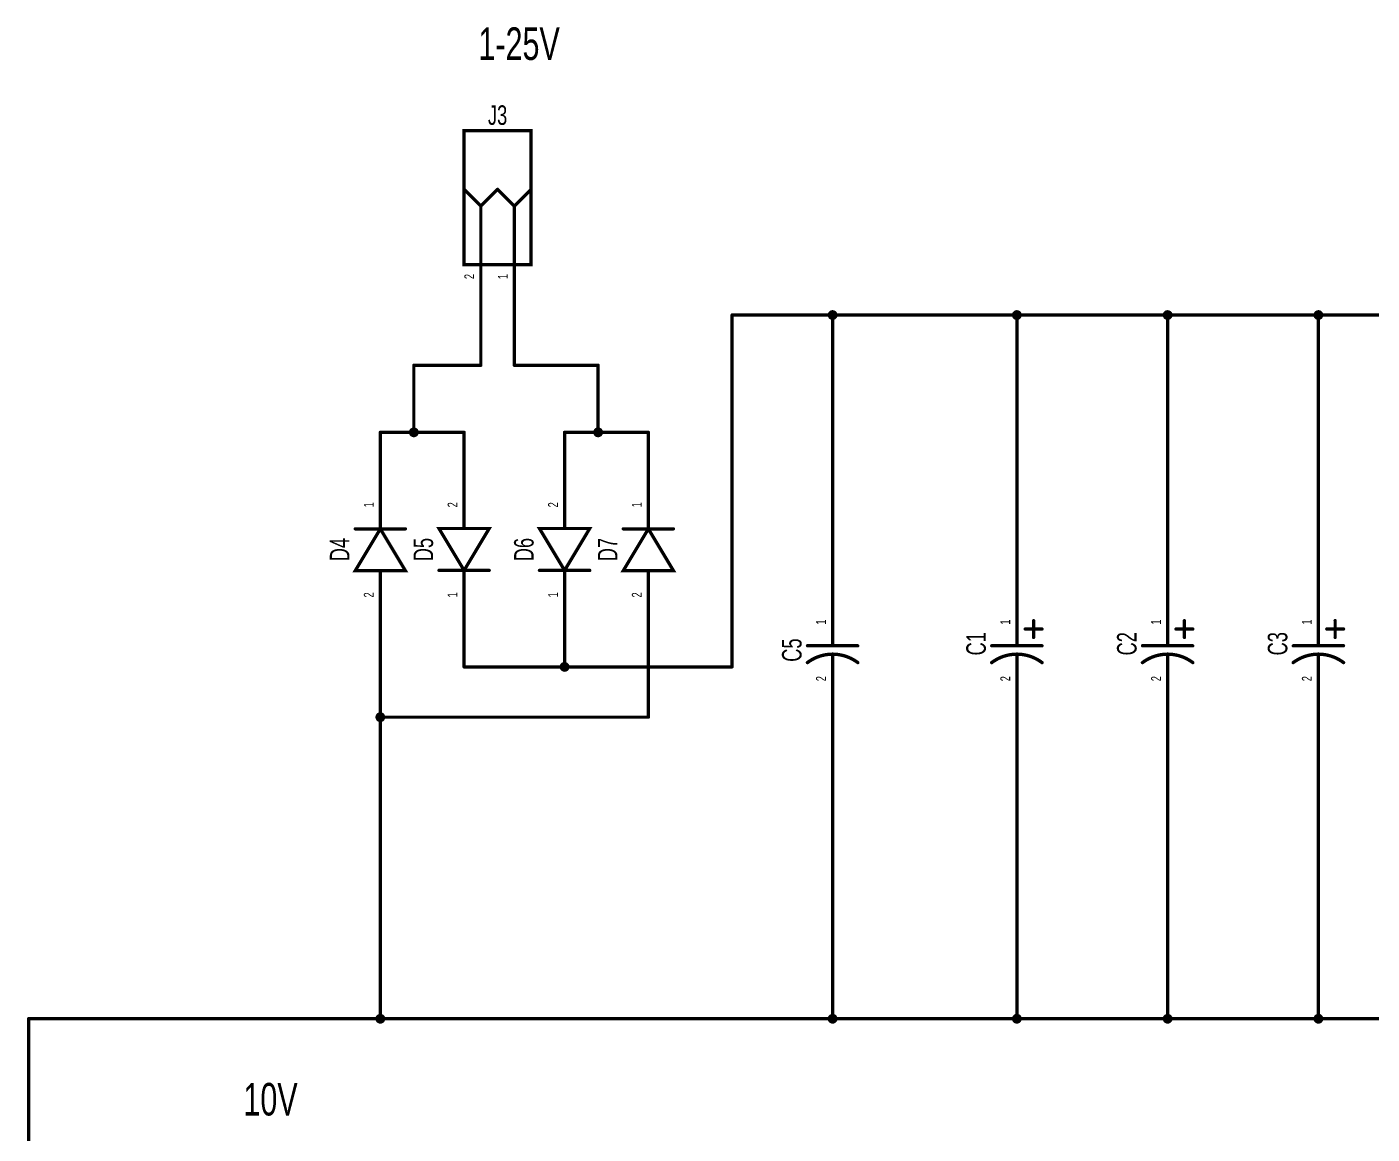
# Model space of a CAD drawing. Extents: x 0 to 20.5, y 0 to 10.6.
# Drawn here: x -0.005 to 4.01, y 6.405 to 9.709 of the extents above; entities that cross this region are included whole.
import ezdxf
from ezdxf.enums import TextEntityAlignment as Align

# ---------------------------------------------------------------- set-up
doc = ezdxf.new("R2010")
doc.units = 0
for name, color, linetype in [('Element', 253, 'CONTINUOUS'), ('Net', 50, 'CONTINUOUS'), ('Pin', 50, 'CONTINUOUS'), ('Shapes', 252, 'CONTINUOUS')]:
    doc.layers.add(name, color=color, linetype=linetype)

msp = doc.modelspace()

# ---------------------------------------------------------------- linework, layer by layer
at = {"layer": 'Element', "linetype": 'CONTINUOUS'}
for points, const_width in [([(1.3, 9.3991), (1.5, 9.3991), (1.5, 8.9991), (1.3, 8.9991), (1.3, 9.3991)], 0.0098), ([(1.3, 9.2241), (1.35, 9.1741)], 0.0098), ([(1.4, 9.2241), (1.35, 9.1741)], 0.0098), ([(1.4, 9.2241), (1.45, 9.1741)], 0.0098), ([(1.5, 9.2241), (1.45, 9.1741)], 0.0098), ([(1.35, 9.1741), (1.35, 8.9991)], 0.0098), ([(1.45, 9.1741), (1.45, 8.9991)], 0.0098), ([(1.05, 8.211), (1.05, 8.2491)], 0.0098), ([(1.3, 8.2491), (1.3, 8.2121)], 0.0098), ([(1.6, 8.2491), (1.6, 8.2121)], 0.0098), ([(1.85, 8.211), (1.85, 8.2491)], 0.0098), ([(1.05, 8.211), (0.975, 8.086), (1.125, 8.086), (1.05, 8.211)], 0.0098), ([(1.125, 8.211), (0.975, 8.211)], 0.0098), ([(1.3, 8.0871), (1.375, 8.2121), (1.225, 8.2121), (1.3, 8.0871)], 0.0098), ([(1.6, 8.0871), (1.675, 8.2121), (1.525, 8.2121), (1.6, 8.0871)], 0.0098), ([(1.85, 8.211), (1.775, 8.086), (1.925, 8.086), (1.85, 8.211)], 0.0098), ([(1.925, 8.211), (1.775, 8.211)], 0.0098), ([(1.05, 8.0491), (1.05, 8.086)], 0.0098), ([(1.225, 8.0871), (1.375, 8.0871)], 0.0098), ([(1.3, 8.0871), (1.3, 8.0491)], 0.0098), ([(1.525, 8.0871), (1.675, 8.0871)], 0.0098), ([(1.6, 8.0871), (1.6, 8.0491)], 0.0098), ([(1.85, 8.0491), (1.85, 8.086)], 0.0098), ([(2.975, 7.9121), (3.025, 7.9121)], 0.0098), ([(3, 7.9371), (3, 7.8871)], 0.0098), ([(3.425, 7.9121), (3.475, 7.9121)], 0.0098), ([(3.45, 7.9371), (3.45, 7.8871)], 0.0098), ([(3.875, 7.9121), (3.925, 7.9121)], 0.0098), ([(3.9, 7.9371), (3.9, 7.8871)], 0.0098), ([(2.4, 7.8991), (2.4, 7.8621)], 0.0098), ([(2.95, 7.8991), (2.95, 7.8621)], 0.0098), ([(3.4, 7.8991), (3.4, 7.8621)], 0.0098), ([(3.85, 7.8991), (3.85, 7.8621)], 0.0098), ([(2.4752, 7.8119), (2.4686, 7.8165), (2.4617, 7.8207), (2.4546, 7.8245), (2.4472, 7.8278), (2.4397, 7.8306), (2.4319, 7.8329), (2.4241, 7.8347), (2.4161, 7.836), (2.4081, 7.8368), (2.4, 7.8371), (2.3919, 7.8368), (2.3839, 7.836), (2.3759, 7.8347), (2.3681, 7.8329), (2.3603, 7.8306), (2.3528, 7.8278), (2.3454, 7.8245), (2.3383, 7.8207), (2.3314, 7.8165), (2.3248, 7.8119)], 0.01), ([(2.325, 7.8621), (2.475, 7.8621)], 0.0098), ([(2.4, 7.8371), (2.4, 7.7991)], 0.0098), ([(3.0252, 7.8119), (3.0186, 7.8165), (3.0117, 7.8207), (3.0046, 7.8245), (2.9972, 7.8278), (2.9897, 7.8306), (2.9819, 7.8329), (2.9741, 7.8347), (2.9661, 7.836), (2.9581, 7.8368), (2.95, 7.8371), (2.9419, 7.8368), (2.9339, 7.836), (2.9259, 7.8347), (2.9181, 7.8329), (2.9103, 7.8306), (2.9028, 7.8278), (2.8954, 7.8245), (2.8883, 7.8207), (2.8814, 7.8165), (2.8748, 7.8119)], 0.01), ([(2.875, 7.8621), (3.025, 7.8621)], 0.0098), ([(2.95, 7.8371), (2.95, 7.7991)], 0.0098), ([(3.4752, 7.8119), (3.4686, 7.8165), (3.4617, 7.8207), (3.4546, 7.8245), (3.4472, 7.8278), (3.4397, 7.8306), (3.4319, 7.8329), (3.4241, 7.8347), (3.4161, 7.836), (3.4081, 7.8368), (3.4, 7.8371), (3.3919, 7.8368), (3.3839, 7.836), (3.3759, 7.8347), (3.3681, 7.8329), (3.3603, 7.8306), (3.3528, 7.8278), (3.3454, 7.8245), (3.3383, 7.8207), (3.3314, 7.8165), (3.3248, 7.8119)], 0.01), ([(3.325, 7.8621), (3.475, 7.8621)], 0.0098), ([(3.4, 7.8371), (3.4, 7.7991)], 0.0098), ([(3.9252, 7.8119), (3.9186, 7.8165), (3.9117, 7.8207), (3.9046, 7.8245), (3.8972, 7.8278), (3.8897, 7.8306), (3.8819, 7.8329), (3.8741, 7.8347), (3.8661, 7.836), (3.8581, 7.8368), (3.85, 7.8371), (3.8419, 7.8368), (3.8339, 7.836), (3.8259, 7.8347), (3.8181, 7.8329), (3.8103, 7.8306), (3.8028, 7.8278), (3.7954, 7.8245), (3.7883, 7.8207), (3.7814, 7.8165), (3.7748, 7.8119)], 0.01), ([(3.775, 7.8621), (3.925, 7.8621)], 0.0098), ([(3.85, 7.8371), (3.85, 7.7991)], 0.0098)]:
    msp.add_lwpolyline(points, dxfattribs=dict(at, const_width=const_width))
for points, const_width in [([(1.2975, 9.2241, 1), (1.3025, 9.2241, 1), (1.2975, 9.2241, 1)], 0.0049), ([(1.3975, 9.2241, 1), (1.4025, 9.2241, 1), (1.3975, 9.2241, 1)], 0.0049), ([(1.3975, 9.2241, 1), (1.4025, 9.2241, 1), (1.3975, 9.2241, 1)], 0.0049), ([(1.4975, 9.2241, 1), (1.5025, 9.2241, 1), (1.4975, 9.2241, 1)], 0.0049), ([(1.3475, 9.1741, 1), (1.3525, 9.1741, 1), (1.3475, 9.1741, 1)], 0.0049), ([(1.3475, 9.1741, 1), (1.3525, 9.1741, 1), (1.3475, 9.1741, 1)], 0.0049), ([(1.3475, 9.1741, 1), (1.3525, 9.1741, 1), (1.3475, 9.1741, 1)], 0.0049), ([(1.4475, 9.1741, 1), (1.4525, 9.1741, 1), (1.4475, 9.1741, 1)], 0.0049), ([(1.4475, 9.1741, 1), (1.4525, 9.1741, 1), (1.4475, 9.1741, 1)], 0.0049), ([(1.4475, 9.1741, 1), (1.4525, 9.1741, 1), (1.4475, 9.1741, 1)], 0.0049), ([(1.3475, 8.9991, 1), (1.3525, 8.9991, 1), (1.3475, 8.9991, 1)], 0.0049), ([(1.4475, 8.9991, 1), (1.4525, 8.9991, 1), (1.4475, 8.9991, 1)], 0.0049), ([(1.0475, 8.2491, 1), (1.0525, 8.2491, 1), (1.0475, 8.2491, 1)], 0.0049), ([(1.2975, 8.2491, 1), (1.3025, 8.2491, 1), (1.2975, 8.2491, 1)], 0.0049), ([(1.5975, 8.2491, 1), (1.6025, 8.2491, 1), (1.5975, 8.2491, 1)], 0.0049), ([(1.8475, 8.2491, 1), (1.8525, 8.2491, 1), (1.8475, 8.2491, 1)], 0.0049), ([(0.9725, 8.211, 1), (0.9775, 8.211, 1), (0.9725, 8.211, 1)], 0.0049), ([(1.0475, 8.211, 1), (1.0525, 8.211, 1), (1.0475, 8.211, 1)], 0.0049), ([(1.0475, 8.211, 1), (1.0525, 8.211, 1), (1.0475, 8.211, 1)], 0.0049), ([(1.1225, 8.211, 1), (1.1275, 8.211, 1), (1.1225, 8.211, 1)], 0.0049), ([(1.2975, 8.2121, 1), (1.3025, 8.2121, 1), (1.2975, 8.2121, 1)], 0.0049), ([(1.5975, 8.2121, 1), (1.6025, 8.2121, 1), (1.5975, 8.2121, 1)], 0.0049), ([(1.7725, 8.211, 1), (1.7775, 8.211, 1), (1.7725, 8.211, 1)], 0.0049), ([(1.8475, 8.211, 1), (1.8525, 8.211, 1), (1.8475, 8.211, 1)], 0.0049), ([(1.8475, 8.211, 1), (1.8525, 8.211, 1), (1.8475, 8.211, 1)], 0.0049), ([(1.9225, 8.211, 1), (1.9275, 8.211, 1), (1.9225, 8.211, 1)], 0.0049), ([(1.0475, 8.086, 1), (1.0525, 8.086, 1), (1.0475, 8.086, 1)], 0.0049), ([(1.2225, 8.0871, 1), (1.2275, 8.0871, 1), (1.2225, 8.0871, 1)], 0.0049), ([(1.2975, 8.0871, 1), (1.3025, 8.0871, 1), (1.2975, 8.0871, 1)], 0.0049), ([(1.2975, 8.0871, 1), (1.3025, 8.0871, 1), (1.2975, 8.0871, 1)], 0.0049), ([(1.3725, 8.0871, 1), (1.3775, 8.0871, 1), (1.3725, 8.0871, 1)], 0.0049), ([(1.5225, 8.0871, 1), (1.5275, 8.0871, 1), (1.5225, 8.0871, 1)], 0.0049), ([(1.5975, 8.0871, 1), (1.6025, 8.0871, 1), (1.5975, 8.0871, 1)], 0.0049), ([(1.5975, 8.0871, 1), (1.6025, 8.0871, 1), (1.5975, 8.0871, 1)], 0.0049), ([(1.6725, 8.0871, 1), (1.6775, 8.0871, 1), (1.6725, 8.0871, 1)], 0.0049), ([(1.8475, 8.086, 1), (1.8525, 8.086, 1), (1.8475, 8.086, 1)], 0.0049), ([(1.0475, 8.0491, 1), (1.0525, 8.0491, 1), (1.0475, 8.0491, 1)], 0.0049), ([(1.2975, 8.0491, 1), (1.3025, 8.0491, 1), (1.2975, 8.0491, 1)], 0.0049), ([(1.5975, 8.0491, 1), (1.6025, 8.0491, 1), (1.5975, 8.0491, 1)], 0.0049), ([(1.8475, 8.0491, 1), (1.8525, 8.0491, 1), (1.8475, 8.0491, 1)], 0.0049), ([(2.9725, 7.9121, 1), (2.9775, 7.9121, 1), (2.9725, 7.9121, 1)], 0.0049), ([(2.9975, 7.9371, 1), (3.0025, 7.9371, 1), (2.9975, 7.9371, 1)], 0.0049), ([(3.0225, 7.9121, 1), (3.0275, 7.9121, 1), (3.0225, 7.9121, 1)], 0.0049), ([(3.4225, 7.9121, 1), (3.4275, 7.9121, 1), (3.4225, 7.9121, 1)], 0.0049), ([(3.4475, 7.9371, 1), (3.4525, 7.9371, 1), (3.4475, 7.9371, 1)], 0.0049), ([(3.4725, 7.9121, 1), (3.4775, 7.9121, 1), (3.4725, 7.9121, 1)], 0.0049), ([(3.8725, 7.9121, 1), (3.8775, 7.9121, 1), (3.8725, 7.9121, 1)], 0.0049), ([(3.8975, 7.9371, 1), (3.9025, 7.9371, 1), (3.8975, 7.9371, 1)], 0.0049), ([(3.9225, 7.9121, 1), (3.9275, 7.9121, 1), (3.9225, 7.9121, 1)], 0.0049), ([(2.3975, 7.8991, 1), (2.4025, 7.8991, 1), (2.3975, 7.8991, 1)], 0.0049), ([(2.9475, 7.8991, 1), (2.9525, 7.8991, 1), (2.9475, 7.8991, 1)], 0.0049), ([(2.9975, 7.8871, 1), (3.0025, 7.8871, 1), (2.9975, 7.8871, 1)], 0.0049), ([(3.3975, 7.8991, 1), (3.4025, 7.8991, 1), (3.3975, 7.8991, 1)], 0.0049), ([(3.4475, 7.8871, 1), (3.4525, 7.8871, 1), (3.4475, 7.8871, 1)], 0.0049), ([(3.8475, 7.8991, 1), (3.8525, 7.8991, 1), (3.8475, 7.8991, 1)], 0.0049), ([(3.8975, 7.8871, 1), (3.9025, 7.8871, 1), (3.8975, 7.8871, 1)], 0.0049), ([(2.3225, 7.8621, 1), (2.3275, 7.8621, 1), (2.3225, 7.8621, 1)], 0.0049), ([(2.3975, 7.8621, 1), (2.4025, 7.8621, 1), (2.3975, 7.8621, 1)], 0.0049), ([(2.3975, 7.8371, 1), (2.4025, 7.8371, 1), (2.3975, 7.8371, 1)], 0.0049), ([(2.4725, 7.8621, 1), (2.4775, 7.8621, 1), (2.4725, 7.8621, 1)], 0.0049), ([(2.8725, 7.8621, 1), (2.8775, 7.8621, 1), (2.8725, 7.8621, 1)], 0.0049), ([(2.9475, 7.8621, 1), (2.9525, 7.8621, 1), (2.9475, 7.8621, 1)], 0.0049), ([(2.9475, 7.8371, 1), (2.9525, 7.8371, 1), (2.9475, 7.8371, 1)], 0.0049), ([(3.0225, 7.8621, 1), (3.0275, 7.8621, 1), (3.0225, 7.8621, 1)], 0.0049), ([(3.3225, 7.8621, 1), (3.3275, 7.8621, 1), (3.3225, 7.8621, 1)], 0.0049), ([(3.3975, 7.8621, 1), (3.4025, 7.8621, 1), (3.3975, 7.8621, 1)], 0.0049), ([(3.3975, 7.8371, 1), (3.4025, 7.8371, 1), (3.3975, 7.8371, 1)], 0.0049), ([(3.4725, 7.8621, 1), (3.4775, 7.8621, 1), (3.4725, 7.8621, 1)], 0.0049), ([(3.7725, 7.8621, 1), (3.7775, 7.8621, 1), (3.7725, 7.8621, 1)], 0.0049), ([(3.8475, 7.8621, 1), (3.8525, 7.8621, 1), (3.8475, 7.8621, 1)], 0.0049), ([(3.8475, 7.8371, 1), (3.8525, 7.8371, 1), (3.8475, 7.8371, 1)], 0.0049), ([(3.9225, 7.8621, 1), (3.9275, 7.8621, 1), (3.9225, 7.8621, 1)], 0.0049), ([(2.3223, 7.8119, 1), (2.3273, 7.8119, 1), (2.3223, 7.8119, 1)], 0.005), ([(2.3975, 7.7991, 1), (2.4025, 7.7991, 1), (2.3975, 7.7991, 1)], 0.0049), ([(2.4727, 7.8119, 1), (2.4777, 7.8119, 1), (2.4727, 7.8119, 1)], 0.005), ([(2.8723, 7.8119, 1), (2.8773, 7.8119, 1), (2.8723, 7.8119, 1)], 0.005), ([(2.9475, 7.7991, 1), (2.9525, 7.7991, 1), (2.9475, 7.7991, 1)], 0.0049), ([(3.0227, 7.8119, 1), (3.0277, 7.8119, 1), (3.0227, 7.8119, 1)], 0.005), ([(3.3223, 7.8119, 1), (3.3273, 7.8119, 1), (3.3223, 7.8119, 1)], 0.005), ([(3.3975, 7.7991, 1), (3.4025, 7.7991, 1), (3.3975, 7.7991, 1)], 0.0049), ([(3.4727, 7.8119, 1), (3.4777, 7.8119, 1), (3.4727, 7.8119, 1)], 0.005), ([(3.7723, 7.8119, 1), (3.7773, 7.8119, 1), (3.7723, 7.8119, 1)], 0.005), ([(3.8475, 7.7991, 1), (3.8525, 7.7991, 1), (3.8475, 7.7991, 1)], 0.0049), ([(3.9227, 7.8119, 1), (3.9277, 7.8119, 1), (3.9227, 7.8119, 1)], 0.005)]:
    msp.add_lwpolyline(points, format="xyb", dxfattribs=dict(at, const_width=const_width))
at = {"layer": 'Net', "linetype": 'CONTINUOUS', "const_width": 0.0049}
for points in [[(1.3475, 8.8491, 1), (1.3525, 8.8491, 1), (1.3475, 8.8491, 1)], [(1.4475, 8.8491, 1), (1.4525, 8.8491, 1), (1.4475, 8.8491, 1)], [(2.0975, 8.8491, 1), (2.1025, 8.8491, 1), (2.0975, 8.8491, 1)], [(2.0975, 8.8491, 1), (2.1025, 8.8491, 1), (2.0975, 8.8491, 1)], [(2.3877, 8.8491, 1), (2.3926, 8.8491, 1), (2.3877, 8.8491, 1)], [(2.3975, 8.8491, 1), (2.4025, 8.8491, 1), (2.3975, 8.8491, 1)], [(2.9377, 8.8491, 1), (2.9426, 8.8491, 1), (2.9377, 8.8491, 1)], [(2.9475, 8.8491, 1), (2.9525, 8.8491, 1), (2.9475, 8.8491, 1)], [(3.3877, 8.8491, 1), (3.3926, 8.8491, 1), (3.3877, 8.8491, 1)], [(3.3975, 8.8491, 1), (3.4025, 8.8491, 1), (3.3975, 8.8491, 1)], [(3.8377, 8.8491, 1), (3.8426, 8.8491, 1), (3.8377, 8.8491, 1)], [(3.8475, 8.8491, 1), (3.8525, 8.8491, 1), (3.8475, 8.8491, 1)], [(1.1475, 8.6991, 1), (1.1525, 8.6991, 1), (1.1475, 8.6991, 1)], [(1.1475, 8.6991, 1), (1.1525, 8.6991, 1), (1.1475, 8.6991, 1)], [(1.3475, 8.6991, 1), (1.3525, 8.6991, 1), (1.3475, 8.6991, 1)], [(1.3475, 8.6991, 1), (1.3525, 8.6991, 1), (1.3475, 8.6991, 1)], [(1.4475, 8.6991, 1), (1.4525, 8.6991, 1), (1.4475, 8.6991, 1)], [(1.4475, 8.6991, 1), (1.4525, 8.6991, 1), (1.4475, 8.6991, 1)], [(1.6975, 8.6991, 1), (1.7025, 8.6991, 1), (1.6975, 8.6991, 1)], [(1.6975, 8.6991, 1), (1.7025, 8.6991, 1), (1.6975, 8.6991, 1)], [(1.0475, 8.4991, 1), (1.0525, 8.4991, 1), (1.0475, 8.4991, 1)], [(1.0475, 8.4991, 1), (1.0525, 8.4991, 1), (1.0475, 8.4991, 1)], [(1.1377, 8.4991, 1), (1.1426, 8.4991, 1), (1.1377, 8.4991, 1)], [(1.1475, 8.4991, 1), (1.1525, 8.4991, 1), (1.1475, 8.4991, 1)], [(1.2975, 8.4991, 1), (1.3025, 8.4991, 1), (1.2975, 8.4991, 1)], [(1.2975, 8.4991, 1), (1.3025, 8.4991, 1), (1.2975, 8.4991, 1)], [(1.5975, 8.4991, 1), (1.6025, 8.4991, 1), (1.5975, 8.4991, 1)], [(1.5975, 8.4991, 1), (1.6025, 8.4991, 1), (1.5975, 8.4991, 1)], [(1.6877, 8.4991, 1), (1.6926, 8.4991, 1), (1.6877, 8.4991, 1)], [(1.6975, 8.4991, 1), (1.7025, 8.4991, 1), (1.6975, 8.4991, 1)], [(1.8475, 8.4991, 1), (1.8525, 8.4991, 1), (1.8475, 8.4991, 1)], [(1.8475, 8.4991, 1), (1.8525, 8.4991, 1), (1.8475, 8.4991, 1)], [(1.0475, 8.3991, 1), (1.0525, 8.3991, 1), (1.0475, 8.3991, 1)], [(1.2975, 8.3991, 1), (1.3025, 8.3991, 1), (1.2975, 8.3991, 1)], [(1.5975, 8.3991, 1), (1.6025, 8.3991, 1), (1.5975, 8.3991, 1)], [(1.8475, 8.3991, 1), (1.8525, 8.3991, 1), (1.8475, 8.3991, 1)], [(2.3975, 8.0491, 1), (2.4025, 8.0491, 1), (2.3975, 8.0491, 1)], [(2.9475, 8.0491, 1), (2.9525, 8.0491, 1), (2.9475, 8.0491, 1)], [(3.3975, 8.0491, 1), (3.4025, 8.0491, 1), (3.3975, 8.0491, 1)], [(3.8475, 8.0491, 1), (3.8525, 8.0491, 1), (3.8475, 8.0491, 1)], [(1.0475, 7.8991, 1), (1.0525, 7.8991, 1), (1.0475, 7.8991, 1)], [(1.2975, 7.8991, 1), (1.3025, 7.8991, 1), (1.2975, 7.8991, 1)], [(1.5975, 7.8991, 1), (1.6025, 7.8991, 1), (1.5975, 7.8991, 1)], [(1.8475, 7.8991, 1), (1.8525, 7.8991, 1), (1.8475, 7.8991, 1)], [(1.2975, 7.7991, 1), (1.3025, 7.7991, 1), (1.2975, 7.7991, 1)], [(1.2975, 7.7991, 1), (1.3025, 7.7991, 1), (1.2975, 7.7991, 1)], [(1.5877, 7.7991, 1), (1.5926, 7.7991, 1), (1.5877, 7.7991, 1)], [(1.5975, 7.7991, 1), (1.6025, 7.7991, 1), (1.5975, 7.7991, 1)], [(1.5975, 7.7991, 1), (1.6025, 7.7991, 1), (1.5975, 7.7991, 1)], [(1.5975, 7.7991, 1), (1.6025, 7.7991, 1), (1.5975, 7.7991, 1)], [(2.0975, 7.7991, 1), (2.1025, 7.7991, 1), (2.0975, 7.7991, 1)], [(2.0975, 7.7991, 1), (2.1025, 7.7991, 1), (2.0975, 7.7991, 1)], [(1.0377, 7.6491, 1), (1.0426, 7.6491, 1), (1.0377, 7.6491, 1)], [(1.0475, 7.6491, 1), (1.0525, 7.6491, 1), (1.0475, 7.6491, 1)], [(1.0475, 7.6491, 1), (1.0525, 7.6491, 1), (1.0475, 7.6491, 1)], [(1.0475, 7.6491, 1), (1.0525, 7.6491, 1), (1.0475, 7.6491, 1)], [(1.0475, 7.6491, 1), (1.0525, 7.6491, 1), (1.0475, 7.6491, 1)], [(1.8475, 7.6491, 1), (1.8525, 7.6491, 1), (1.8475, 7.6491, 1)], [(1.8475, 7.6491, 1), (1.8525, 7.6491, 1), (1.8475, 7.6491, 1)], [(2.3975, 7.6491, 1), (2.4025, 7.6491, 1), (2.3975, 7.6491, 1)], [(2.9475, 7.6491, 1), (2.9525, 7.6491, 1), (2.9475, 7.6491, 1)], [(3.3975, 7.6491, 1), (3.4025, 7.6491, 1), (3.3975, 7.6491, 1)], [(3.8475, 7.6491, 1), (3.8525, 7.6491, 1), (3.8475, 7.6491, 1)], [(-0.0025, 6.7491, 1), (0.0025, 6.7491, 1), (-0.0025, 6.7491, 1)], [(-0.0025, 6.7491, 1), (0.0025, 6.7491, 1), (-0.0025, 6.7491, 1)], [(1.0377, 6.7491, 1), (1.0426, 6.7491, 1), (1.0377, 6.7491, 1)], [(1.0475, 6.7491, 1), (1.0525, 6.7491, 1), (1.0475, 6.7491, 1)], [(1.0475, 6.7491, 1), (1.0525, 6.7491, 1), (1.0475, 6.7491, 1)], [(1.0475, 6.7491, 1), (1.0525, 6.7491, 1), (1.0475, 6.7491, 1)], [(1.0475, 6.7491, 1), (1.0525, 6.7491, 1), (1.0475, 6.7491, 1)], [(1.0475, 6.7491, 1), (1.0525, 6.7491, 1), (1.0475, 6.7491, 1)], [(2.3877, 6.7491, 1), (2.3926, 6.7491, 1), (2.3877, 6.7491, 1)], [(2.3975, 6.7491, 1), (2.4025, 6.7491, 1), (2.3975, 6.7491, 1)], [(2.9377, 6.7491, 1), (2.9426, 6.7491, 1), (2.9377, 6.7491, 1)], [(2.9475, 6.7491, 1), (2.9525, 6.7491, 1), (2.9475, 6.7491, 1)], [(3.3877, 6.7491, 1), (3.3926, 6.7491, 1), (3.3877, 6.7491, 1)], [(3.3975, 6.7491, 1), (3.4025, 6.7491, 1), (3.3975, 6.7491, 1)], [(3.8377, 6.7491, 1), (3.8426, 6.7491, 1), (3.8377, 6.7491, 1)], [(3.8475, 6.7491, 1), (3.8525, 6.7491, 1), (3.8475, 6.7491, 1)]]:
    msp.add_lwpolyline(points, format="xyb", dxfattribs=at)
at = {"layer": 'Net', "linetype": 'CONTINUOUS', "const_width": 0.0098}
for points in [[(1.35, 8.8491), (1.35, 8.6991)], [(1.45, 8.8491), (1.45, 8.6991)], [(2.1, 7.7991), (2.1, 8.8491)], [(2.1, 8.8491), (4.8, 8.8491)], [(2.3902, 8.8491), (2.3906, 8.846), (2.392, 8.8433), (2.3942, 8.8411), (2.397, 8.8397), (2.4, 8.8392), (2.403, 8.8397), (2.4058, 8.8411), (2.408, 8.8433), (2.4094, 8.846), (2.4098, 8.8491), (2.4094, 8.8521), (2.408, 8.8548), (2.4058, 8.857), (2.403, 8.8584), (2.4, 8.8589), (2.397, 8.8584), (2.3942, 8.857), (2.392, 8.8548), (2.3906, 8.8521), (2.3902, 8.8491)], [(2.4, 8.0491), (2.4, 8.8491)], [(2.9402, 8.8491), (2.9406, 8.846), (2.942, 8.8433), (2.9442, 8.8411), (2.947, 8.8397), (2.95, 8.8392), (2.953, 8.8397), (2.9558, 8.8411), (2.958, 8.8433), (2.9594, 8.846), (2.9598, 8.8491), (2.9594, 8.8521), (2.958, 8.8548), (2.9558, 8.857), (2.953, 8.8584), (2.95, 8.8589), (2.947, 8.8584), (2.9442, 8.857), (2.942, 8.8548), (2.9406, 8.8521), (2.9402, 8.8491)], [(2.95, 8.0491), (2.95, 8.8491)], [(3.3902, 8.8491), (3.3906, 8.846), (3.392, 8.8433), (3.3942, 8.8411), (3.397, 8.8397), (3.4, 8.8392), (3.403, 8.8397), (3.4058, 8.8411), (3.408, 8.8433), (3.4094, 8.846), (3.4098, 8.8491), (3.4094, 8.8521), (3.408, 8.8548), (3.4058, 8.857), (3.403, 8.8584), (3.4, 8.8589), (3.397, 8.8584), (3.3942, 8.857), (3.392, 8.8548), (3.3906, 8.8521), (3.3902, 8.8491)], [(3.4, 8.0491), (3.4, 8.8491)], [(3.8402, 8.8491), (3.8406, 8.846), (3.842, 8.8433), (3.8442, 8.8411), (3.847, 8.8397), (3.85, 8.8392), (3.853, 8.8397), (3.8558, 8.8411), (3.858, 8.8433), (3.8594, 8.846), (3.8598, 8.8491), (3.8594, 8.8521), (3.858, 8.8548), (3.8558, 8.857), (3.853, 8.8584), (3.85, 8.8589), (3.847, 8.8584), (3.8442, 8.857), (3.842, 8.8548), (3.8406, 8.8521), (3.8402, 8.8491)], [(3.85, 8.0491), (3.85, 8.8491)], [(1.35, 8.6991), (1.15, 8.6991)], [(1.15, 8.6991), (1.15, 8.4991)], [(1.45, 8.6991), (1.7, 8.6991)], [(1.7, 8.6991), (1.7, 8.4991)], [(1.1402, 8.4991), (1.1406, 8.496), (1.142, 8.4933), (1.1442, 8.4911), (1.147, 8.4897), (1.15, 8.4892), (1.153, 8.4897), (1.1558, 8.4911), (1.158, 8.4933), (1.1594, 8.496), (1.1598, 8.4991), (1.1594, 8.5021), (1.158, 8.5048), (1.1558, 8.507), (1.153, 8.5084), (1.15, 8.5089), (1.147, 8.5084), (1.1442, 8.507), (1.142, 8.5048), (1.1406, 8.5021), (1.1402, 8.4991)], [(1.6902, 8.4991), (1.6906, 8.496), (1.692, 8.4933), (1.6942, 8.4911), (1.697, 8.4897), (1.7, 8.4892), (1.703, 8.4897), (1.7058, 8.4911), (1.708, 8.4933), (1.7094, 8.496), (1.7098, 8.4991), (1.7094, 8.5021), (1.708, 8.5048), (1.7058, 8.507), (1.703, 8.5084), (1.7, 8.5089), (1.697, 8.5084), (1.6942, 8.507), (1.692, 8.5048), (1.6906, 8.5021), (1.6902, 8.4991)], [(1.05, 8.3991), (1.05, 8.4991)], [(1.05, 8.4991), (1.3, 8.4991)], [(1.3, 8.4991), (1.3, 8.3991)], [(1.6, 8.3991), (1.6, 8.4991)], [(1.6, 8.4991), (1.85, 8.4991)], [(1.85, 8.4991), (1.85, 8.3991)], [(1.05, 7.8991), (1.05, 7.6491)], [(1.3, 7.8991), (1.3, 7.7991)], [(1.6, 7.7991), (1.6, 7.8991)], [(1.85, 7.6491), (1.85, 7.8991)], [(1.3, 7.7991), (1.6, 7.7991)], [(1.5902, 7.7991), (1.5906, 7.796), (1.592, 7.7933), (1.5942, 7.7911), (1.597, 7.7897), (1.6, 7.7892), (1.603, 7.7897), (1.6058, 7.7911), (1.608, 7.7933), (1.6094, 7.796), (1.6098, 7.7991), (1.6094, 7.8021), (1.608, 7.8048), (1.6058, 7.807), (1.603, 7.8084), (1.6, 7.8089), (1.597, 7.8084), (1.5942, 7.807), (1.592, 7.8048), (1.5906, 7.8021), (1.5902, 7.7991)], [(1.6, 7.7991), (2.1, 7.7991)], [(1.0402, 7.6491), (1.0406, 7.646), (1.042, 7.6433), (1.0442, 7.6411), (1.047, 7.6397), (1.05, 7.6392), (1.053, 7.6397), (1.0558, 7.6411), (1.058, 7.6433), (1.0594, 7.646), (1.0598, 7.6491), (1.0594, 7.6521), (1.058, 7.6548), (1.0558, 7.657), (1.053, 7.6584), (1.05, 7.6589), (1.047, 7.6584), (1.0442, 7.657), (1.042, 7.6548), (1.0406, 7.6521), (1.0402, 7.6491)], [(1.05, 7.6491), (1.85, 7.6491)], [(1.05, 6.7491), (1.05, 7.6491)], [(1.05, 7.6491), (1.05, 7.6491)], [(2.4, 7.6491), (2.4, 6.7491)], [(2.95, 7.6491), (2.95, 6.7491)], [(3.4, 7.6491), (3.4, 6.7491)], [(3.85, 7.6491), (3.85, 6.7491)], [(1.05, 6.7491), (0, 6.7491)], [(0, 6.7491), (0, 0.4491)], [(1.0402, 6.7491), (1.0406, 6.746), (1.042, 6.7433), (1.0442, 6.7411), (1.047, 6.7397), (1.05, 6.7392), (1.053, 6.7397), (1.0558, 6.7411), (1.058, 6.7433), (1.0594, 6.746), (1.0598, 6.7491), (1.0594, 6.7521), (1.058, 6.7548), (1.0558, 6.757), (1.053, 6.7584), (1.05, 6.7589), (1.047, 6.7584), (1.0442, 6.757), (1.042, 6.7548), (1.0406, 6.7521), (1.0402, 6.7491)], [(5.3, 6.7491), (1.05, 6.7491)], [(1.05, 6.7491), (1.05, 6.7491)], [(1.05, 6.7491), (1.05, 6.7491)], [(2.3902, 6.7491), (2.3906, 6.746), (2.392, 6.7433), (2.3942, 6.7411), (2.397, 6.7397), (2.4, 6.7392), (2.403, 6.7397), (2.4058, 6.7411), (2.408, 6.7433), (2.4094, 6.746), (2.4098, 6.7491), (2.4094, 6.7521), (2.408, 6.7548), (2.4058, 6.757), (2.403, 6.7584), (2.4, 6.7589), (2.397, 6.7584), (2.3942, 6.757), (2.392, 6.7548), (2.3906, 6.7521), (2.3902, 6.7491)], [(2.9402, 6.7491), (2.9406, 6.746), (2.942, 6.7433), (2.9442, 6.7411), (2.947, 6.7397), (2.95, 6.7392), (2.953, 6.7397), (2.9558, 6.7411), (2.958, 6.7433), (2.9594, 6.746), (2.9598, 6.7491), (2.9594, 6.7521), (2.958, 6.7548), (2.9558, 6.757), (2.953, 6.7584), (2.95, 6.7589), (2.947, 6.7584), (2.9442, 6.757), (2.942, 6.7548), (2.9406, 6.7521), (2.9402, 6.7491)], [(3.3902, 6.7491), (3.3906, 6.746), (3.392, 6.7433), (3.3942, 6.7411), (3.397, 6.7397), (3.4, 6.7392), (3.403, 6.7397), (3.4058, 6.7411), (3.408, 6.7433), (3.4094, 6.746), (3.4098, 6.7491), (3.4094, 6.7521), (3.408, 6.7548), (3.4058, 6.757), (3.403, 6.7584), (3.4, 6.7589), (3.397, 6.7584), (3.3942, 6.757), (3.392, 6.7548), (3.3906, 6.7521), (3.3902, 6.7491)], [(3.8402, 6.7491), (3.8406, 6.746), (3.842, 6.7433), (3.8442, 6.7411), (3.847, 6.7397), (3.85, 6.7392), (3.853, 6.7397), (3.8558, 6.7411), (3.858, 6.7433), (3.8594, 6.746), (3.8598, 6.7491), (3.8594, 6.7521), (3.858, 6.7548), (3.8558, 6.757), (3.853, 6.7584), (3.85, 6.7589), (3.847, 6.7584), (3.8442, 6.757), (3.842, 6.7548), (3.8406, 6.7521), (3.8402, 6.7491)]]:
    msp.add_lwpolyline(points, dxfattribs=at)
at = {"layer": 'Pin', "linetype": 'CONTINUOUS', "const_width": 0.0049}
for points in [[(1.3475, 8.9991, 1), (1.3525, 8.9991, 1), (1.3475, 8.9991, 1)], [(1.4475, 8.9991, 1), (1.4525, 8.9991, 1), (1.4475, 8.9991, 1)], [(1.3475, 8.8491, 1), (1.3525, 8.8491, 1), (1.3475, 8.8491, 1)], [(1.4475, 8.8491, 1), (1.4525, 8.8491, 1), (1.4475, 8.8491, 1)], [(1.0475, 8.3991, 1), (1.0525, 8.3991, 1), (1.0475, 8.3991, 1)], [(1.2975, 8.3991, 1), (1.3025, 8.3991, 1), (1.2975, 8.3991, 1)], [(1.5975, 8.3991, 1), (1.6025, 8.3991, 1), (1.5975, 8.3991, 1)], [(1.8475, 8.3991, 1), (1.8525, 8.3991, 1), (1.8475, 8.3991, 1)], [(1.0475, 8.2491, 1), (1.0525, 8.2491, 1), (1.0475, 8.2491, 1)], [(1.2975, 8.2491, 1), (1.3025, 8.2491, 1), (1.2975, 8.2491, 1)], [(1.5975, 8.2491, 1), (1.6025, 8.2491, 1), (1.5975, 8.2491, 1)], [(1.8475, 8.2491, 1), (1.8525, 8.2491, 1), (1.8475, 8.2491, 1)], [(1.0475, 8.0491, 1), (1.0525, 8.0491, 1), (1.0475, 8.0491, 1)], [(1.2975, 8.0491, 1), (1.3025, 8.0491, 1), (1.2975, 8.0491, 1)], [(1.5975, 8.0491, 1), (1.6025, 8.0491, 1), (1.5975, 8.0491, 1)], [(1.8475, 8.0491, 1), (1.8525, 8.0491, 1), (1.8475, 8.0491, 1)], [(2.3975, 8.0491, 1), (2.4025, 8.0491, 1), (2.3975, 8.0491, 1)], [(2.9475, 8.0491, 1), (2.9525, 8.0491, 1), (2.9475, 8.0491, 1)], [(3.3975, 8.0491, 1), (3.4025, 8.0491, 1), (3.3975, 8.0491, 1)], [(3.8475, 8.0491, 1), (3.8525, 8.0491, 1), (3.8475, 8.0491, 1)], [(1.0475, 7.8991, 1), (1.0525, 7.8991, 1), (1.0475, 7.8991, 1)], [(1.2975, 7.8991, 1), (1.3025, 7.8991, 1), (1.2975, 7.8991, 1)], [(1.5975, 7.8991, 1), (1.6025, 7.8991, 1), (1.5975, 7.8991, 1)], [(1.8475, 7.8991, 1), (1.8525, 7.8991, 1), (1.8475, 7.8991, 1)], [(2.3975, 7.8991, 1), (2.4025, 7.8991, 1), (2.3975, 7.8991, 1)], [(2.9475, 7.8991, 1), (2.9525, 7.8991, 1), (2.9475, 7.8991, 1)], [(3.3975, 7.8991, 1), (3.4025, 7.8991, 1), (3.3975, 7.8991, 1)], [(3.8475, 7.8991, 1), (3.8525, 7.8991, 1), (3.8475, 7.8991, 1)], [(2.3975, 7.7991, 1), (2.4025, 7.7991, 1), (2.3975, 7.7991, 1)], [(2.9475, 7.7991, 1), (2.9525, 7.7991, 1), (2.9475, 7.7991, 1)], [(3.3975, 7.7991, 1), (3.4025, 7.7991, 1), (3.3975, 7.7991, 1)], [(3.8475, 7.7991, 1), (3.8525, 7.7991, 1), (3.8475, 7.7991, 1)], [(2.3975, 7.6491, 1), (2.4025, 7.6491, 1), (2.3975, 7.6491, 1)], [(2.9475, 7.6491, 1), (2.9525, 7.6491, 1), (2.9475, 7.6491, 1)], [(3.3975, 7.6491, 1), (3.4025, 7.6491, 1), (3.3975, 7.6491, 1)], [(3.8475, 7.6491, 1), (3.8525, 7.6491, 1), (3.8475, 7.6491, 1)]]:
    msp.add_lwpolyline(points, format="xyb", dxfattribs=at)
at = {"layer": 'Pin', "linetype": 'CONTINUOUS', "const_width": 0.0098}
for points in [[(1.35, 8.9991), (1.35, 8.8491)], [(1.45, 8.9991), (1.45, 8.8491)], [(1.05, 8.2491), (1.05, 8.3991)], [(1.3, 8.2491), (1.3, 8.3991)], [(1.6, 8.2491), (1.6, 8.3991)], [(1.85, 8.2491), (1.85, 8.3991)], [(1.05, 8.0491), (1.05, 7.8991)], [(1.3, 8.0491), (1.3, 7.8991)], [(1.6, 8.0491), (1.6, 7.8991)], [(1.85, 8.0491), (1.85, 7.8991)], [(2.4, 7.8991), (2.4, 8.0491)], [(2.95, 7.8991), (2.95, 8.0491)], [(3.4, 7.8991), (3.4, 8.0491)], [(3.85, 7.8991), (3.85, 8.0491)], [(2.4, 7.7991), (2.4, 7.6491)], [(2.95, 7.7991), (2.95, 7.6491)], [(3.4, 7.7991), (3.4, 7.6491)], [(3.85, 7.7991), (3.85, 7.6491)]]:
    msp.add_lwpolyline(points, dxfattribs=at)

# ---------------------------------------------------------------- texts
at = {"layer": 'Element', "width": 0.7}
msp.add_text('J3', height=0.0583, dxfattribs=at).set_placement((1.4, 9.3991), align=Align.BOTTOM_CENTER)
for s, p in [('D4', (0.975, 8.1491)), ('D5', (1.225, 8.1491)), ('D6', (1.525, 8.1491)), ('D7', (1.775, 8.1491)), ('C5', (2.3248, 7.8491)), ('C1', (2.8748, 7.8681)), ('C2', (3.3248, 7.8681)), ('C3', (3.7748, 7.8681))]:
    msp.add_text(s, height=0.0583, rotation=90, dxfattribs=at).set_placement(p, align=Align.BOTTOM_CENTER)
at = {"layer": 'Pin', "width": 0.7}
for s, p in [('2', (1.3008, 8.9564)), ('1', (1.4008, 8.9564)), ('1', (1.0008, 8.2753)), ('2', (1.2508, 8.2753)), ('2', (1.5508, 8.2753)), ('1', (1.8008, 8.2753)), ('2', (1.0008, 8.0064)), ('1', (1.2508, 8.0064)), ('1', (1.5508, 8.0064)), ('2', (1.8008, 8.0064)), ('1', (2.3508, 7.9253)), ('1', (2.9008, 7.9253)), ('1', (3.3508, 7.9253)), ('1', (3.8008, 7.9253)), ('2', (2.3508, 7.7564)), ('2', (2.9008, 7.7564)), ('2', (3.3508, 7.7564)), ('2', (3.8008, 7.7564))]:
    msp.add_text(s, height=0.0292, rotation=90, dxfattribs=at).set_placement(p, align=Align.TOP_LEFT)
at = {"layer": 'Shapes', "width": 0.7}
for s, p in [('1-25V', (1.4643, 9.6589)), ('10V', (0.7223, 6.5089))]:
    msp.add_text(s, height=0.0972, dxfattribs=at).set_placement(p, align=Align.MIDDLE_CENTER)

doc.saveas('drawing.dxf')
